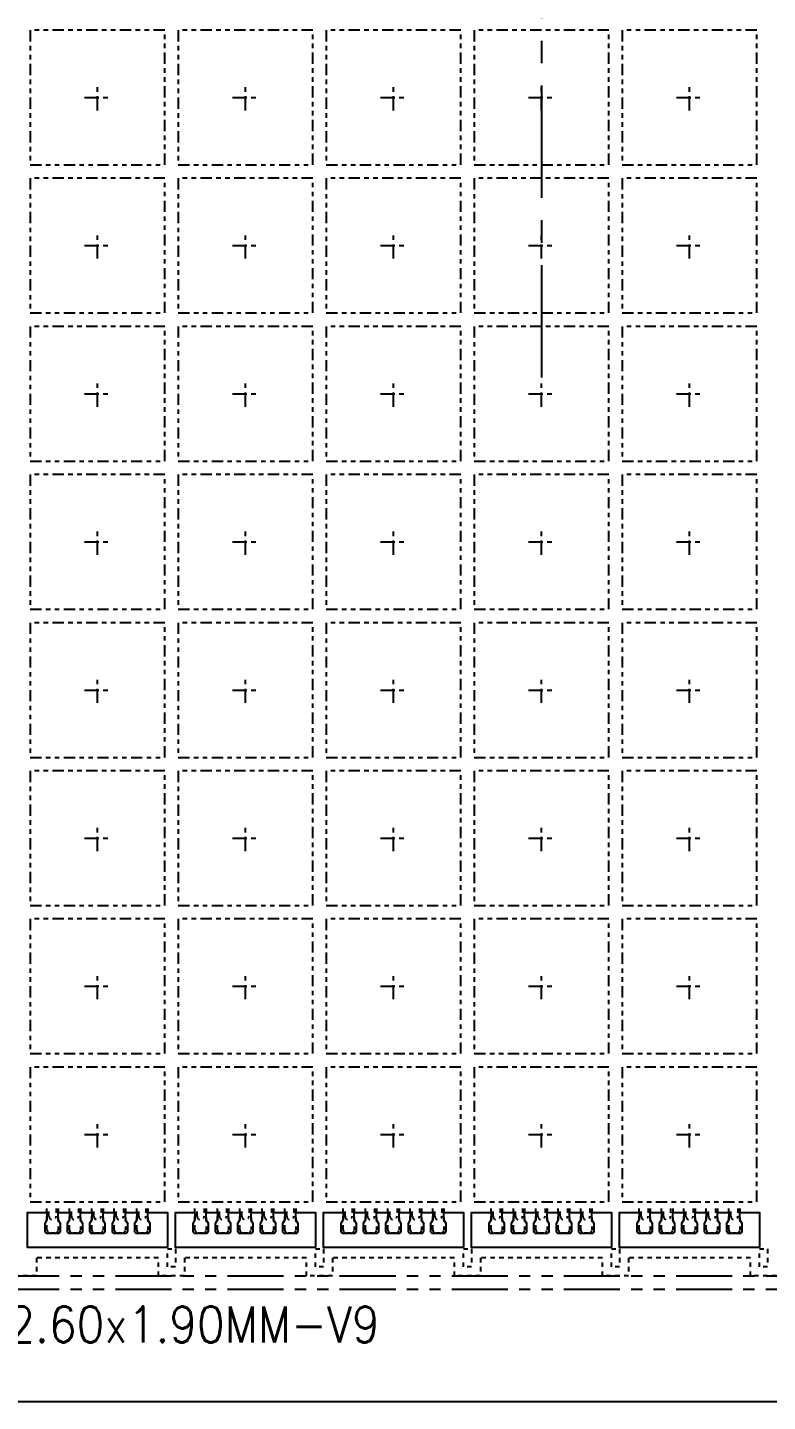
# Model space of a CAD drawing. Extents: x -347 to 20, y -460 to 3.
# Drawn here: x -285.7 to -269.2, y -143.85 to -113.24 of the extents above; entities that cross this region are included whole.
import ezdxf

# ---------------------------------------------------------------- set-up
doc = ezdxf.new("R2010")
doc.units = 0
doc.header["$MEASUREMENT"] = 0
for name, pattern in [('CENTER', [50.8, 31.75, -6.35, 6.35, -6.35]), ('CENTERX2', [4, 2.5, -0.5, 0.5, -0.5]), ('HIDDEN', [0.375, 0.25, -0.125]), ('PHANTOM', [2.5, 1.25, -0.25, 0.25, -0.25, 0.25, -0.25])]:
    doc.linetypes.add(name, pattern=pattern)
doc.layers.add('1', color=7, linetype='CONTINUOUS')
doc.layers.add('1D', color=4, linetype='CONTINUOUS')
doc.styles.add('ROMANS', font='romans', dxfattribs={"width": 0.85, "height": 0.08})

msp = doc.modelspace()

# ---------------------------------------------------------------- linework, layer by layer
at = {"layer": '1'}
msp.add_lwpolyline([(-305.4883, -104.8477), (-305.4883, -114.8477), (-304.4883, -114.8477, -0.4142136), (-303.4883, -115.8477), (-303.4883, -122.8477, -0.4142136), (-304.4883, -123.8477), (-305.4883, -123.8477), (-305.4883, -125.8477), (-304.4883, -125.8477, -0.4142136), (-303.4883, -126.8477), (-303.4883, -133.8477, -0.4142136), (-304.4883, -134.8477), (-305.4883, -134.8477), (-305.4883, -142.8477), (-304.4883, -143.8477), (-56.4883, -143.8477)], format="xyb", dxfattribs=at)
for points in [[(-282.5783, -140.4177), (-285.6983, -140.4177), (-285.6983, -139.6377), (-285.2633, -139.6377), (-285.2633, -139.7977), (-285.3133, -139.8843), (-285.3133, -140.0477, 0.4142132), (-285.2633, -140.0977), (-285.0133, -140.0977, 0.4142139), (-284.9633, -140.0477), (-284.9633, -139.8843), (-285.0133, -139.7977), (-285.0133, -139.6377), (-284.7633, -139.6377), (-284.7633, -139.7977), (-284.8133, -139.8843), (-284.8133, -140.0477, 0.4142132), (-284.7633, -140.0977), (-284.5133, -140.0977, 0.4142139), (-284.4633, -140.0477), (-284.4633, -139.8843), (-284.5133, -139.7977), (-284.5133, -139.6377), (-284.2633, -139.6377), (-284.2633, -139.7977), (-284.3133, -139.8843), (-284.3133, -140.0477, 0.4142132), (-284.2633, -140.0977), (-284.0133, -140.0977, 0.4142139), (-283.9633, -140.0477), (-283.9633, -139.8843), (-284.0133, -139.7977), (-284.0133, -139.6377), (-283.7633, -139.6377), (-283.7633, -139.7977), (-283.8133, -139.8843), (-283.8133, -140.0477, 0.4142132), (-283.7633, -140.0977), (-283.5133, -140.0977, 0.4142139), (-283.4633, -140.0477), (-283.4633, -139.8843), (-283.5133, -139.7977), (-283.5133, -139.6377), (-283.2633, -139.6377), (-283.2633, -139.7977), (-283.3133, -139.8843), (-283.3133, -140.0477, 0.4142132), (-283.2633, -140.0977), (-283.0133, -140.0977, 0.4142139), (-282.9633, -140.0477), (-282.9633, -139.8843), (-283.0133, -139.7977), (-283.0133, -139.6377), (-282.5783, -139.6377)], [(-279.2783, -140.4177), (-282.3983, -140.4177), (-282.3983, -139.6377), (-281.9633, -139.6377), (-281.9633, -139.7977), (-282.0133, -139.8843), (-282.0133, -140.0477, 0.4142132), (-281.9633, -140.0977), (-281.7133, -140.0977, 0.4142139), (-281.6633, -140.0477), (-281.6633, -139.8843), (-281.7133, -139.7977), (-281.7133, -139.6377), (-281.4633, -139.6377), (-281.4633, -139.7977), (-281.5133, -139.8843), (-281.5133, -140.0477, 0.4142132), (-281.4633, -140.0977), (-281.2133, -140.0977, 0.4142139), (-281.1633, -140.0477), (-281.1633, -139.8843), (-281.2133, -139.7977), (-281.2133, -139.6377), (-280.9633, -139.6377), (-280.9633, -139.7977), (-281.0133, -139.8843), (-281.0133, -140.0477, 0.4142132), (-280.9633, -140.0977), (-280.7133, -140.0977, 0.4142139), (-280.6633, -140.0477), (-280.6633, -139.8843), (-280.7133, -139.7977), (-280.7133, -139.6377), (-280.4633, -139.6377), (-280.4633, -139.7977), (-280.5133, -139.8843), (-280.5133, -140.0477, 0.4142132), (-280.4633, -140.0977), (-280.2133, -140.0977, 0.4142139), (-280.1633, -140.0477), (-280.1633, -139.8843), (-280.2133, -139.7977), (-280.2133, -139.6377), (-279.9633, -139.6377), (-279.9633, -139.7977), (-280.0133, -139.8843), (-280.0133, -140.0477, 0.4142132), (-279.9633, -140.0977), (-279.7133, -140.0977, 0.4142139), (-279.6633, -140.0477), (-279.6633, -139.8843), (-279.7133, -139.7977), (-279.7133, -139.6377), (-279.2783, -139.6377)], [(-275.9783, -140.4177), (-279.0983, -140.4177), (-279.0983, -139.6377), (-278.6633, -139.6377), (-278.6633, -139.7977), (-278.7133, -139.8843), (-278.7133, -140.0477, 0.4142132), (-278.6633, -140.0977), (-278.4133, -140.0977, 0.4142139), (-278.3633, -140.0477), (-278.3633, -139.8843), (-278.4133, -139.7977), (-278.4133, -139.6377), (-278.1633, -139.6377), (-278.1633, -139.7977), (-278.2133, -139.8843), (-278.2133, -140.0477, 0.4142132), (-278.1633, -140.0977), (-277.9133, -140.0977, 0.4142139), (-277.8633, -140.0477), (-277.8633, -139.8843), (-277.9133, -139.7977), (-277.9133, -139.6377), (-277.6633, -139.6377), (-277.6633, -139.7977), (-277.7133, -139.8843), (-277.7133, -140.0477, 0.4142132), (-277.6633, -140.0977), (-277.4133, -140.0977, 0.4142139), (-277.3633, -140.0477), (-277.3633, -139.8843), (-277.4133, -139.7977), (-277.4133, -139.6377), (-277.1633, -139.6377), (-277.1633, -139.7977), (-277.2133, -139.8843), (-277.2133, -140.0477, 0.4142132), (-277.1633, -140.0977), (-276.9133, -140.0977, 0.4142139), (-276.8633, -140.0477), (-276.8633, -139.8843), (-276.9133, -139.7977), (-276.9133, -139.6377), (-276.6633, -139.6377), (-276.6633, -139.7977), (-276.7133, -139.8843), (-276.7133, -140.0477, 0.4142132), (-276.6633, -140.0977), (-276.4133, -140.0977, 0.4142139), (-276.3633, -140.0477), (-276.3633, -139.8843), (-276.4133, -139.7977), (-276.4133, -139.6377), (-275.9783, -139.6377)], [(-272.6783, -140.4177), (-275.7983, -140.4177), (-275.7983, -139.6377), (-275.3633, -139.6377), (-275.3633, -139.7977), (-275.4133, -139.8843), (-275.4133, -140.0477, 0.4142132), (-275.3633, -140.0977), (-275.1133, -140.0977, 0.4142139), (-275.0633, -140.0477), (-275.0633, -139.8843), (-275.1133, -139.7977), (-275.1133, -139.6377), (-274.8633, -139.6377), (-274.8633, -139.7977), (-274.9133, -139.8843), (-274.9133, -140.0477, 0.4142132), (-274.8633, -140.0977), (-274.6133, -140.0977, 0.4142139), (-274.5633, -140.0477), (-274.5633, -139.8843), (-274.6133, -139.7977), (-274.6133, -139.6377), (-274.3633, -139.6377), (-274.3633, -139.7977), (-274.4133, -139.8843), (-274.4133, -140.0477, 0.4142132), (-274.3633, -140.0977), (-274.1133, -140.0977, 0.4142139), (-274.0633, -140.0477), (-274.0633, -139.8843), (-274.1133, -139.7977), (-274.1133, -139.6377), (-273.8633, -139.6377), (-273.8633, -139.7977), (-273.9133, -139.8843), (-273.9133, -140.0477, 0.4142132), (-273.8633, -140.0977), (-273.6133, -140.0977, 0.4142139), (-273.5633, -140.0477), (-273.5633, -139.8843), (-273.6133, -139.7977), (-273.6133, -139.6377), (-273.3633, -139.6377), (-273.3633, -139.7977), (-273.4133, -139.8843), (-273.4133, -140.0477, 0.4142132), (-273.3633, -140.0977), (-273.1133, -140.0977, 0.4142139), (-273.0633, -140.0477), (-273.0633, -139.8843), (-273.1133, -139.7977), (-273.1133, -139.6377), (-272.6783, -139.6377)], [(-269.3783, -140.4177), (-272.4983, -140.4177), (-272.4983, -139.6377), (-272.0633, -139.6377), (-272.0633, -139.7977), (-272.1133, -139.8843), (-272.1133, -140.0477, 0.4142132), (-272.0633, -140.0977), (-271.8133, -140.0977, 0.4142139), (-271.7633, -140.0477), (-271.7633, -139.8843), (-271.8133, -139.7977), (-271.8133, -139.6377), (-271.5633, -139.6377), (-271.5633, -139.7977), (-271.6133, -139.8843), (-271.6133, -140.0477, 0.4142132), (-271.5633, -140.0977), (-271.3133, -140.0977, 0.4142139), (-271.2633, -140.0477), (-271.2633, -139.8843), (-271.3133, -139.7977), (-271.3133, -139.6377), (-271.0633, -139.6377), (-271.0633, -139.7977), (-271.1133, -139.8843), (-271.1133, -140.0477, 0.4142132), (-271.0633, -140.0977), (-270.8133, -140.0977, 0.4142139), (-270.7633, -140.0477), (-270.7633, -139.8843), (-270.8133, -139.7977), (-270.8133, -139.6377), (-270.5633, -139.6377), (-270.5633, -139.7977), (-270.6133, -139.8843), (-270.6133, -140.0477, 0.4142132), (-270.5633, -140.0977), (-270.3133, -140.0977, 0.4142139), (-270.2633, -140.0477), (-270.2633, -139.8843), (-270.3133, -139.7977), (-270.3133, -139.6377), (-270.0633, -139.6377), (-270.0633, -139.7977), (-270.1133, -139.8843), (-270.1133, -140.0477, 0.4142132), (-270.0633, -140.0977), (-269.8133, -140.0977, 0.4142139), (-269.7633, -140.0477), (-269.7633, -139.8843), (-269.8133, -139.7977), (-269.8133, -139.6377), (-269.3783, -139.6377)]]:
    msp.add_lwpolyline(points, format="xyb", close=True, dxfattribs=at)
at = {"layer": '1D', "linetype": 'CENTERX2'}
msp.add_line((-274.2383, -98.5324), (-274.2383, -121.1629), dxfattribs=at)
at = {"layer": '1D', "linetype": 'CENTER', "ltscale": 0.01}
for p, q in [((-284.1383, -115.0864), (-284.1383, -114.5089)), ((-280.8383, -115.0864), (-280.8383, -114.5089)), ((-277.5383, -115.0864), (-277.5383, -114.5089)), ((-274.2383, -115.0864), (-274.2383, -114.5089)), ((-270.9383, -115.0864), (-270.9383, -114.5089)), ((-284.4271, -114.7977), (-283.8496, -114.7977)), ((-281.1271, -114.7977), (-280.5496, -114.7977)), ((-277.8271, -114.7977), (-277.2496, -114.7977)), ((-274.5271, -114.7977), (-273.9496, -114.7977)), ((-271.2271, -114.7977), (-270.6496, -114.7977)), ((-284.1383, -118.3864), (-284.1383, -117.8089)), ((-280.8383, -118.3864), (-280.8383, -117.8089)), ((-277.5383, -118.3864), (-277.5383, -117.8089)), ((-274.2383, -118.3864), (-274.2383, -117.8089)), ((-270.9383, -118.3864), (-270.9383, -117.8089)), ((-284.4271, -118.0977), (-283.8496, -118.0977)), ((-281.1271, -118.0977), (-280.5496, -118.0977)), ((-277.8271, -118.0977), (-277.2496, -118.0977)), ((-274.5271, -118.0977), (-273.9496, -118.0977)), ((-271.2271, -118.0977), (-270.6496, -118.0977)), ((-284.1383, -121.6864), (-284.1383, -121.1089)), ((-280.8383, -121.6864), (-280.8383, -121.1089)), ((-277.5383, -121.6864), (-277.5383, -121.1089)), ((-274.2383, -121.6864), (-274.2383, -121.1089)), ((-270.9383, -121.6864), (-270.9383, -121.1089)), ((-284.4271, -121.3977), (-283.8496, -121.3977)), ((-281.1271, -121.3977), (-280.5496, -121.3977)), ((-277.8271, -121.3977), (-277.2496, -121.3977)), ((-274.5271, -121.3977), (-273.9496, -121.3977)), ((-271.2271, -121.3977), (-270.6496, -121.3977)), ((-284.1383, -124.9864), (-284.1383, -124.4089)), ((-280.8383, -124.9864), (-280.8383, -124.4089)), ((-277.5383, -124.9864), (-277.5383, -124.4089)), ((-274.2383, -124.9864), (-274.2383, -124.4089)), ((-270.9383, -124.9864), (-270.9383, -124.4089)), ((-284.4271, -124.6977), (-283.8496, -124.6977)), ((-281.1271, -124.6977), (-280.5496, -124.6977)), ((-277.8271, -124.6977), (-277.2496, -124.6977)), ((-274.5271, -124.6977), (-273.9496, -124.6977)), ((-271.2271, -124.6977), (-270.6496, -124.6977)), ((-284.1383, -128.2864), (-284.1383, -127.7089)), ((-280.8383, -128.2864), (-280.8383, -127.7089)), ((-277.5383, -128.2864), (-277.5383, -127.7089)), ((-274.2383, -128.2864), (-274.2383, -127.7089)), ((-270.9383, -128.2864), (-270.9383, -127.7089)), ((-284.4271, -127.9977), (-283.8496, -127.9977)), ((-281.1271, -127.9977), (-280.5496, -127.9977)), ((-277.8271, -127.9977), (-277.2496, -127.9977)), ((-274.5271, -127.9977), (-273.9496, -127.9977)), ((-271.2271, -127.9977), (-270.6496, -127.9977)), ((-284.1383, -131.5864), (-284.1383, -131.0089)), ((-280.8383, -131.5864), (-280.8383, -131.0089)), ((-277.5383, -131.5864), (-277.5383, -131.0089)), ((-274.2383, -131.5864), (-274.2383, -131.0089)), ((-270.9383, -131.5864), (-270.9383, -131.0089)), ((-284.4271, -131.2977), (-283.8496, -131.2977)), ((-281.1271, -131.2977), (-280.5496, -131.2977)), ((-277.8271, -131.2977), (-277.2496, -131.2977)), ((-274.5271, -131.2977), (-273.9496, -131.2977)), ((-271.2271, -131.2977), (-270.6496, -131.2977)), ((-284.1383, -134.8864), (-284.1383, -134.3089)), ((-280.8383, -134.8864), (-280.8383, -134.3089)), ((-277.5383, -134.8864), (-277.5383, -134.3089)), ((-274.2383, -134.8864), (-274.2383, -134.3089)), ((-270.9383, -134.8864), (-270.9383, -134.3089)), ((-284.4271, -134.5977), (-283.8496, -134.5977)), ((-281.1271, -134.5977), (-280.5496, -134.5977)), ((-277.8271, -134.5977), (-277.2496, -134.5977)), ((-274.5271, -134.5977), (-273.9496, -134.5977)), ((-271.2271, -134.5977), (-270.6496, -134.5977)), ((-284.1383, -138.1864), (-284.1383, -137.6089)), ((-280.8383, -138.1864), (-280.8383, -137.6089)), ((-277.5383, -138.1864), (-277.5383, -137.6089)), ((-274.2383, -138.1864), (-274.2383, -137.6089)), ((-270.9383, -138.1864), (-270.9383, -137.6089)), ((-284.4271, -137.8977), (-283.8496, -137.8977)), ((-281.1271, -137.8977), (-280.5496, -137.8977)), ((-277.8271, -137.8977), (-277.2496, -137.8977)), ((-274.5271, -137.8977), (-273.9496, -137.8977)), ((-271.2271, -137.8977), (-270.6496, -137.8977))]:
    msp.add_line(p, q, dxfattribs=at)
at = {"layer": '1D', "color": 2, "linetype": 'PHANTOM'}
for points in [[(-247.2383, -78.3477), (-301.2383, -78.3477, -0.0990195), (-302.0076, -78.1938, 0.9166595), (-303.1614, -80.401, -0.2559241), (-302.2383, -82.0863), (-302.2383, -107.1091, -0.2559241), (-303.1614, -108.7944, 0.5477226), (-303.1614, -110.901, -0.2559241), (-302.2383, -112.5863), (-302.2383, -137.6091, -0.2559241), (-303.1614, -139.2944, 0.9166595), (-302.0076, -141.5015, -0.0990195), (-301.2383, -141.3477), (-247.2383, -141.3477, -0.0990195), (-246.4691, -141.5015, 0.9166595), (-245.3153, -139.2944, -0.2559241), (-246.2383, -137.6091), (-246.2383, -112.5863, -0.2559241), (-245.3153, -110.901, 0.5477226), (-245.3153, -108.7944, -0.2559241), (-246.2383, -107.1091), (-246.2383, -82.0863, -0.2559241), (-245.3153, -80.401, 0.9166595), (-246.4691, -78.1938, -0.0990195)], [(-247.2383, -78.6477), (-301.2383, -78.6477, -0.0990195), (-302.1229, -78.4707, 0.9166595), (-302.9999, -80.1482, -0.2559241), (-301.9383, -82.0863), (-301.9383, -107.1091, -0.2559241), (-302.9999, -109.0471, 0.5477226), (-302.9999, -110.6482, -0.2559241), (-301.9383, -112.5863), (-301.9383, -137.6091, -0.2559241), (-302.9999, -139.5471, 0.9166595), (-302.1229, -141.2246, -0.0990195), (-301.2383, -141.0477), (-247.2383, -141.0477, -0.0990195), (-246.3537, -141.2246, 0.9166595), (-245.4768, -139.5471, -0.2559241), (-246.5383, -137.6091), (-246.5383, -112.5863, -0.2559241), (-245.4768, -110.6482, 0.5477226), (-245.4768, -109.0471, -0.2559241), (-246.5383, -107.1091), (-246.5383, -82.0863, -0.2559241), (-245.4768, -80.1482, 0.9166595), (-246.3537, -78.4707, -0.0990195)]]:
    msp.add_lwpolyline(points, format="xyb", close=True, dxfattribs=at)
at = {"layer": '1D', "color": 2, "linetype": 'PHANTOM', "ltscale": 0.2}
for points in [[(-282.6383, -116.2977), (-282.6383, -113.2977), (-285.6383, -113.2977), (-285.6383, -116.2977)], [(-279.3383, -116.2977), (-279.3383, -113.2977), (-282.3383, -113.2977), (-282.3383, -116.2977)], [(-276.0383, -116.2977), (-276.0383, -113.2977), (-279.0383, -113.2977), (-279.0383, -116.2977)], [(-272.7383, -116.2977), (-272.7383, -113.2977), (-275.7383, -113.2977), (-275.7383, -116.2977)], [(-269.4383, -116.2977), (-269.4383, -113.2977), (-272.4383, -113.2977), (-272.4383, -116.2977)], [(-282.6383, -119.5977), (-282.6383, -116.5977), (-285.6383, -116.5977), (-285.6383, -119.5977)], [(-279.3383, -119.5977), (-279.3383, -116.5977), (-282.3383, -116.5977), (-282.3383, -119.5977)], [(-276.0383, -119.5977), (-276.0383, -116.5977), (-279.0383, -116.5977), (-279.0383, -119.5977)], [(-272.7383, -119.5977), (-272.7383, -116.5977), (-275.7383, -116.5977), (-275.7383, -119.5977)], [(-269.4383, -119.5977), (-269.4383, -116.5977), (-272.4383, -116.5977), (-272.4383, -119.5977)], [(-282.6383, -122.8977), (-282.6383, -119.8977), (-285.6383, -119.8977), (-285.6383, -122.8977)], [(-279.3383, -122.8977), (-279.3383, -119.8977), (-282.3383, -119.8977), (-282.3383, -122.8977)], [(-276.0383, -122.8977), (-276.0383, -119.8977), (-279.0383, -119.8977), (-279.0383, -122.8977)], [(-272.7383, -122.8977), (-272.7383, -119.8977), (-275.7383, -119.8977), (-275.7383, -122.8977)], [(-269.4383, -122.8977), (-269.4383, -119.8977), (-272.4383, -119.8977), (-272.4383, -122.8977)], [(-282.6383, -126.1977), (-282.6383, -123.1977), (-285.6383, -123.1977), (-285.6383, -126.1977)], [(-279.3383, -126.1977), (-279.3383, -123.1977), (-282.3383, -123.1977), (-282.3383, -126.1977)], [(-276.0383, -126.1977), (-276.0383, -123.1977), (-279.0383, -123.1977), (-279.0383, -126.1977)], [(-272.7383, -126.1977), (-272.7383, -123.1977), (-275.7383, -123.1977), (-275.7383, -126.1977)], [(-269.4383, -126.1977), (-269.4383, -123.1977), (-272.4383, -123.1977), (-272.4383, -126.1977)], [(-282.6383, -129.4977), (-282.6383, -126.4977), (-285.6383, -126.4977), (-285.6383, -129.4977)], [(-279.3383, -129.4977), (-279.3383, -126.4977), (-282.3383, -126.4977), (-282.3383, -129.4977)], [(-276.0383, -129.4977), (-276.0383, -126.4977), (-279.0383, -126.4977), (-279.0383, -129.4977)], [(-272.7383, -129.4977), (-272.7383, -126.4977), (-275.7383, -126.4977), (-275.7383, -129.4977)], [(-269.4383, -129.4977), (-269.4383, -126.4977), (-272.4383, -126.4977), (-272.4383, -129.4977)], [(-282.6383, -132.7977), (-282.6383, -129.7977), (-285.6383, -129.7977), (-285.6383, -132.7977)], [(-279.3383, -132.7977), (-279.3383, -129.7977), (-282.3383, -129.7977), (-282.3383, -132.7977)], [(-276.0383, -132.7977), (-276.0383, -129.7977), (-279.0383, -129.7977), (-279.0383, -132.7977)], [(-272.7383, -132.7977), (-272.7383, -129.7977), (-275.7383, -129.7977), (-275.7383, -132.7977)], [(-269.4383, -132.7977), (-269.4383, -129.7977), (-272.4383, -129.7977), (-272.4383, -132.7977)], [(-282.6383, -136.0977), (-282.6383, -133.0977), (-285.6383, -133.0977), (-285.6383, -136.0977)], [(-279.3383, -136.0977), (-279.3383, -133.0977), (-282.3383, -133.0977), (-282.3383, -136.0977)], [(-276.0383, -136.0977), (-276.0383, -133.0977), (-279.0383, -133.0977), (-279.0383, -136.0977)], [(-272.7383, -136.0977), (-272.7383, -133.0977), (-275.7383, -133.0977), (-275.7383, -136.0977)], [(-269.4383, -136.0977), (-269.4383, -133.0977), (-272.4383, -133.0977), (-272.4383, -136.0977)], [(-282.6383, -139.3977), (-282.6383, -136.3977), (-285.6383, -136.3977), (-285.6383, -139.3977)], [(-279.3383, -139.3977), (-279.3383, -136.3977), (-282.3383, -136.3977), (-282.3383, -139.3977)], [(-276.0383, -139.3977), (-276.0383, -136.3977), (-279.0383, -136.3977), (-279.0383, -139.3977)], [(-272.7383, -139.3977), (-272.7383, -136.3977), (-275.7383, -136.3977), (-275.7383, -139.3977)], [(-269.4383, -139.3977), (-269.4383, -136.3977), (-272.4383, -136.3977), (-272.4383, -139.3977)]]:
    msp.add_lwpolyline(points, close=True, dxfattribs=at)
at = {"layer": '1D', "linetype": 'HIDDEN', "ltscale": 0.2}
for points in [[(-285.0133, -139.5477), (-285.0133, -140.0227, -0.4142136), (-285.0883, -140.0977), (-285.1883, -140.0977, -0.4142136), (-285.2633, -140.0227), (-285.2633, -139.5477)], [(-285.0583, -139.5477), (-285.0583, -139.7177, -1), (-285.2183, -139.7177), (-285.2183, -139.5477)], [(-284.5133, -139.5477), (-284.5133, -140.0227, -0.4142136), (-284.5883, -140.0977), (-284.6883, -140.0977, -0.4142136), (-284.7633, -140.0227), (-284.7633, -139.5477)], [(-284.5583, -139.5477), (-284.5583, -139.7177, -1), (-284.7183, -139.7177), (-284.7183, -139.5477)], [(-284.0133, -139.5477), (-284.0133, -140.0227, -0.4142136), (-284.0883, -140.0977), (-284.1883, -140.0977, -0.4142136), (-284.2633, -140.0227), (-284.2633, -139.5477)], [(-284.0583, -139.5477), (-284.0583, -139.7177, -1), (-284.2183, -139.7177), (-284.2183, -139.5477)], [(-283.5133, -139.5477), (-283.5133, -140.0227, -0.4142136), (-283.5883, -140.0977), (-283.6883, -140.0977, -0.4142136), (-283.7633, -140.0227), (-283.7633, -139.5477)], [(-283.5583, -139.5477), (-283.5583, -139.7177, -1), (-283.7183, -139.7177), (-283.7183, -139.5477)], [(-283.0133, -139.5477), (-283.0133, -140.0227, -0.4142136), (-283.0883, -140.0977), (-283.1883, -140.0977, -0.4142136), (-283.2633, -140.0227), (-283.2633, -139.5477)], [(-283.0583, -139.5477), (-283.0583, -139.7177, -1), (-283.2183, -139.7177), (-283.2183, -139.5477)], [(-281.7133, -139.5477), (-281.7133, -140.0227, -0.4142136), (-281.7883, -140.0977), (-281.8883, -140.0977, -0.4142136), (-281.9633, -140.0227), (-281.9633, -139.5477)], [(-281.7583, -139.5477), (-281.7583, -139.7177, -1), (-281.9183, -139.7177), (-281.9183, -139.5477)], [(-281.2133, -139.5477), (-281.2133, -140.0227, -0.4142136), (-281.2883, -140.0977), (-281.3883, -140.0977, -0.4142136), (-281.4633, -140.0227), (-281.4633, -139.5477)], [(-281.2583, -139.5477), (-281.2583, -139.7177, -1), (-281.4183, -139.7177), (-281.4183, -139.5477)], [(-280.7133, -139.5477), (-280.7133, -140.0227, -0.4142136), (-280.7883, -140.0977), (-280.8883, -140.0977, -0.4142136), (-280.9633, -140.0227), (-280.9633, -139.5477)], [(-280.7583, -139.5477), (-280.7583, -139.7177, -1), (-280.9183, -139.7177), (-280.9183, -139.5477)], [(-280.2133, -139.5477), (-280.2133, -140.0227, -0.4142136), (-280.2883, -140.0977), (-280.3883, -140.0977, -0.4142136), (-280.4633, -140.0227), (-280.4633, -139.5477)], [(-280.2583, -139.5477), (-280.2583, -139.7177, -1), (-280.4183, -139.7177), (-280.4183, -139.5477)], [(-279.7133, -139.5477), (-279.7133, -140.0227, -0.4142136), (-279.7883, -140.0977), (-279.8883, -140.0977, -0.4142136), (-279.9633, -140.0227), (-279.9633, -139.5477)], [(-279.7583, -139.5477), (-279.7583, -139.7177, -1), (-279.9183, -139.7177), (-279.9183, -139.5477)], [(-278.4133, -139.5477), (-278.4133, -140.0227, -0.4142136), (-278.4883, -140.0977), (-278.5883, -140.0977, -0.4142136), (-278.6633, -140.0227), (-278.6633, -139.5477)], [(-278.4583, -139.5477), (-278.4583, -139.7177, -1), (-278.6183, -139.7177), (-278.6183, -139.5477)], [(-277.9133, -139.5477), (-277.9133, -140.0227, -0.4142136), (-277.9883, -140.0977), (-278.0883, -140.0977, -0.4142136), (-278.1633, -140.0227), (-278.1633, -139.5477)], [(-277.9583, -139.5477), (-277.9583, -139.7177, -1), (-278.1183, -139.7177), (-278.1183, -139.5477)], [(-277.4133, -139.5477), (-277.4133, -140.0227, -0.4142136), (-277.4883, -140.0977), (-277.5883, -140.0977, -0.4142136), (-277.6633, -140.0227), (-277.6633, -139.5477)], [(-277.4583, -139.5477), (-277.4583, -139.7177, -1), (-277.6183, -139.7177), (-277.6183, -139.5477)], [(-276.9133, -139.5477), (-276.9133, -140.0227, -0.4142136), (-276.9883, -140.0977), (-277.0883, -140.0977, -0.4142136), (-277.1633, -140.0227), (-277.1633, -139.5477)], [(-276.9583, -139.5477), (-276.9583, -139.7177, -1), (-277.1183, -139.7177), (-277.1183, -139.5477)], [(-276.4133, -139.5477), (-276.4133, -140.0227, -0.4142136), (-276.4883, -140.0977), (-276.5883, -140.0977, -0.4142136), (-276.6633, -140.0227), (-276.6633, -139.5477)], [(-276.4583, -139.5477), (-276.4583, -139.7177, -1), (-276.6183, -139.7177), (-276.6183, -139.5477)], [(-275.1133, -139.5477), (-275.1133, -140.0227, -0.4142136), (-275.1883, -140.0977), (-275.2883, -140.0977, -0.4142136), (-275.3633, -140.0227), (-275.3633, -139.5477)], [(-275.1583, -139.5477), (-275.1583, -139.7177, -1), (-275.3183, -139.7177), (-275.3183, -139.5477)], [(-274.6133, -139.5477), (-274.6133, -140.0227, -0.4142136), (-274.6883, -140.0977), (-274.7883, -140.0977, -0.4142136), (-274.8633, -140.0227), (-274.8633, -139.5477)], [(-274.6583, -139.5477), (-274.6583, -139.7177, -1), (-274.8183, -139.7177), (-274.8183, -139.5477)], [(-274.1133, -139.5477), (-274.1133, -140.0227, -0.4142136), (-274.1883, -140.0977), (-274.2883, -140.0977, -0.4142136), (-274.3633, -140.0227), (-274.3633, -139.5477)], [(-274.1583, -139.5477), (-274.1583, -139.7177, -1), (-274.3183, -139.7177), (-274.3183, -139.5477)], [(-273.6133, -139.5477), (-273.6133, -140.0227, -0.4142136), (-273.6883, -140.0977), (-273.7883, -140.0977, -0.4142136), (-273.8633, -140.0227), (-273.8633, -139.5477)], [(-273.6583, -139.5477), (-273.6583, -139.7177, -1), (-273.8183, -139.7177), (-273.8183, -139.5477)], [(-273.1133, -139.5477), (-273.1133, -140.0227, -0.4142136), (-273.1883, -140.0977), (-273.2883, -140.0977, -0.4142136), (-273.3633, -140.0227), (-273.3633, -139.5477)], [(-273.1583, -139.5477), (-273.1583, -139.7177, -1), (-273.3183, -139.7177), (-273.3183, -139.5477)], [(-271.8133, -139.5477), (-271.8133, -140.0227, -0.4142136), (-271.8883, -140.0977), (-271.9883, -140.0977, -0.4142136), (-272.0633, -140.0227), (-272.0633, -139.5477)], [(-271.8583, -139.5477), (-271.8583, -139.7177, -1), (-272.0183, -139.7177), (-272.0183, -139.5477)], [(-271.3133, -139.5477), (-271.3133, -140.0227, -0.4142136), (-271.3883, -140.0977), (-271.4883, -140.0977, -0.4142136), (-271.5633, -140.0227), (-271.5633, -139.5477)], [(-271.3583, -139.5477), (-271.3583, -139.7177, -1), (-271.5183, -139.7177), (-271.5183, -139.5477)], [(-270.8133, -139.5477), (-270.8133, -140.0227, -0.4142136), (-270.8883, -140.0977), (-270.9883, -140.0977, -0.4142136), (-271.0633, -140.0227), (-271.0633, -139.5477)], [(-270.8583, -139.5477), (-270.8583, -139.7177, -1), (-271.0183, -139.7177), (-271.0183, -139.5477)], [(-270.3133, -139.5477), (-270.3133, -140.0227, -0.4142136), (-270.3883, -140.0977), (-270.4883, -140.0977, -0.4142136), (-270.5633, -140.0227), (-270.5633, -139.5477)], [(-270.3583, -139.5477), (-270.3583, -139.7177, -1), (-270.5183, -139.7177), (-270.5183, -139.5477)], [(-269.8133, -139.5477), (-269.8133, -140.0227, -0.4142136), (-269.8883, -140.0977), (-269.9883, -140.0977, -0.4142136), (-270.0633, -140.0227), (-270.0633, -139.5477)], [(-269.8583, -139.5477), (-269.8583, -139.7177, -1), (-270.0183, -139.7177), (-270.0183, -139.5477)]]:
    msp.add_lwpolyline(points, format="xyb", dxfattribs=at)
for points in [[(-282.3983, -140.4477), (-282.3983, -140.8477), (-282.5783, -140.8477), (-282.5783, -140.4477)], [(-279.0983, -140.4477), (-279.0983, -140.8477), (-279.2783, -140.8477), (-279.2783, -140.4477)], [(-275.7983, -140.4477), (-275.7983, -140.8477), (-275.9783, -140.8477), (-275.9783, -140.4477)], [(-272.4983, -140.4477), (-272.4983, -140.8477), (-272.6783, -140.8477), (-272.6783, -140.4477)], [(-269.1983, -140.4477), (-269.1983, -140.8477), (-269.3783, -140.8477), (-269.3783, -140.4477)]]:
    msp.add_lwpolyline(points, close=True, dxfattribs=at)
msp.add_lwpolyline([(-268.9983, -141.0477), (-269.5783, -141.0477), (-269.5783, -140.6477), (-272.2983, -140.6477), (-272.2983, -141.0477), (-272.8783, -141.0477), (-272.8783, -140.6477), (-275.5983, -140.6477), (-275.5983, -141.0477), (-276.1783, -141.0477), (-276.1783, -140.6477), (-278.8983, -140.6477), (-278.8983, -141.0477), (-279.4783, -141.0477), (-279.4783, -140.6477), (-282.1983, -140.6477), (-282.1983, -141.0477), (-282.7783, -141.0477), (-282.7783, -140.6477), (-285.4983, -140.6477), (-285.4983, -141.0477), (-286.0783, -141.0477)], dxfattribs=at)

# ---------------------------------------------------------------- texts
at = {"layer": '1D', "style": 'ROMANS', "width": 0.9}
msp.add_text('10L T/SLP (3x3) 2.60x1.90MM-V9', height=0.8, dxfattribs=at).set_placement((-294.9707, -142.5294))

doc.saveas('drawing.dxf')
